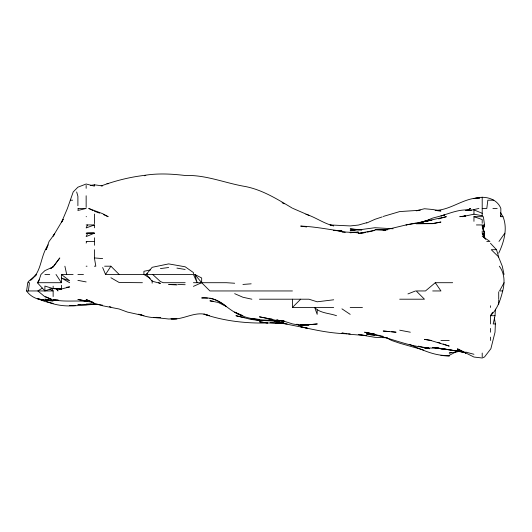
<?xml version="1.0" encoding="UTF-8"?>
<svg xmlns="http://www.w3.org/2000/svg" width="532" height="532" viewBox="0 0 532 532"><rect width="100%" height="100%" fill="white"/><g stroke="black" fill="none" stroke-linecap="round" stroke-linejoin="round"><path stroke-width="0.8" d="M498.71 253.199C503.984 242.04 507.874 228.634 502.999 216.69L500.825 216.69L500.845 208.444C496.822 197.984 483.674 195.357 473.952 198.629L479.731 198.017M484.546 238.143L484.625 233.196L482.205 226.093L484.127 232.404M494.368 317.956L495.372 323.955L495.026 332.207L490.883 348.713L484.532 356.959L482.205 358.003L473.952 357.045L457.454 348.826L465.7 353.042L457.454 349.471L465.7 352.856L457.454 350.814L465.7 352.663L442.81 348.713L449.201 349.704M483.402 231.546L483.734 224.943L483.315 227.197M495.372 323.955L493.184 323.955L495.019 315.709L495.445 309.105M28.396 290.951L29.446 282.705L28.396 282.705M44.103 300.121C37.373 299.742 30.337 296.657 26.6 290.951L27.75 282.705L28.396 281.495L36.622 274.452L34.427 276.653M490.457 323.955L490.457 315.722C497.526 309.052 500.393 300.061 502.707 290.951C504.881 282.545 504.762 273.382 499.315 266.2M78.384 208.444L77.898 210.473L86.151 208.444L77.898 208.444M483.375 228.694L484.346 224.943L483.275 228.747M483.355 228.747L484.512 224.943L483.375 216.69L473.952 216.69L473.952 221.332M38.211 282.705L40.964 274.452L44.894 270.635L53.147 266.878L59.81 257.947L53.692 266.2L50.606 268.454M86.151 243.084L86.769 241.448M87.494 224.943L86.151 227.942L94.403 224.943L94.403 227.816M47.129 247.633L46.058 249.694L49.077 241.448L54.65 233.847M63.208 219.337L61.399 222.635L67.424 208.444L73.203 191.939L77.898 187.184L86.151 184.006L94.403 186.14L94.403 184.81L102.656 185.921M504.083 282.705L499.535 290.951L502.707 290.951M63.029 219.576L53.147 236.142L54.35 234.373M48.292 244.886C40.06 255.759 42.201 271.666 30.577 280.344M492.585 312.271L490.471 315.709L495.019 315.709M51.644 288.57L44.894 290.898L37.326 282.705L39.561 279.267M292.427 290.951L209.921 290.951L201.668 282.705L201.668 277.99L194.805 274.452L197.173 282.705L193.415 274.452L105.535 274.452L110.902 266.2L119.155 274.452M498.989 241.448L504.828 233.196M158.489 282.705L160.411 283.37L152.159 281.215L146.247 274.452L152.159 267.31L168.664 263.892L185.163 266.791L193.415 272.557L193.415 273.82M292.427 299.203L292.427 307.456L300.68 299.203M146.247 274.452L147.43 273.468M452.659 282.705L435.282 282.705L425.48 290.951L416.197 290.951L424.45 299.203L399.692 299.203M50.606 268.607L53.147 266.878M42.327 288.138L37.832 290.951L44.894 296.77L51.298 299.203L45.606 296.676M456.762 351.426L449.201 355.389C435.176 356.44 422.089 349.67 409.447 344.397M292.427 208.205C276.893 198.941 261.165 188.993 242.925 186.087C223.659 182.503 205.02 174.722 185.163 175.493C171.51 173.858 157.572 173.146 143.946 175.44L143.913 175.44C129.376 177.176 114.812 180.887 101.153 185.954M366.688 223.028L374.94 219.31L382.149 216.93M193.415 286.369L201.668 282.705L194.805 274.452M407.944 293.923L415.525 290.951M383.193 216.464L399.692 211.576L420.32 210.233M424.45 221.179L428.2 220.381L416.197 223.693L432.696 223.546L440.948 222.037L432.696 223.659L416.197 223.706L429.696 219.789M429.696 219.862L422.993 222.11L432.696 218.073L444.699 214.941M366.688 222.708L358.435 225.056L350.189 225.934L330.059 224.943L333.684 225.874C323.782 223.606 315.509 217.176 305.933 214.243M438.701 218.898L446.361 216.69L424.45 221.445L428.945 220.747M144.538 175.766L145.788 175.44M44.894 290.898L44.894 286.063L53.147 288.617L61.399 289.016L69.652 286.901L66.646 287.287M367.439 232.132L374.94 230.329L358.435 233.388L365.903 232.437L361.288 233.196M451.449 352.503L449.201 353.048L457.454 351.805L457.454 350.674M384.842 230.283L383.193 230.396L407.944 224.497L428.945 220.68M444.699 215.028L440.948 215.906C450.837 212.973 460.951 208.444 471.478 210.379M473.952 209.575L478.9 208.444M407.944 224.497L405.983 224.943L416.197 223.254M150.662 269.857L143.913 271.307L143.913 274.452L150.097 278.362M482.205 215.773L473.952 214.177L462.275 216.69L465.7 215.866L459.768 216.69L465.7 216.092M90.653 185.395L94.403 184.81M430.448 220.514L431.951 220.281L430.448 220.474M160.411 268.587L168.664 267.51M333.684 299.795L317.185 301.804L308.932 299.203L259.423 299.203M417.846 210.612L416.197 210.752L424.45 208.743L432.696 209.495L440.948 210.958L437.65 210.792M75.424 305.654C65.662 306.572 55.448 305.315 46.397 301.471M393.095 228.773L374.94 227.716L358.435 229.924L350.189 230.283L355.137 230.17M350.189 232.777L353.487 232.511M356.786 232.245L358.435 232.112L350.189 232.291L358.435 232.763L341.936 231.852L345.235 232.225M242.925 284.44L251.171 283.822M479.731 197.937C463.778 197.691 450.943 210.133 435.176 210.399M87.8 304.457L94.403 304.011L86.151 304.736L77.898 304.51L80.379 304.53M91.105 304.025L86.151 304.211L98.526 304.477M428.573 347.662C407.259 346.857 387.755 336.244 366.688 333.404L374.94 335.273L366.688 334.269L374.94 335.113M58.101 300.261L53.147 300.387L44.894 299.203L49.024 299.642M301.504 325.039L308.932 324.952L300.68 325.351L292.693 323.955L284.181 321.255L279.679 320.47M176.085 284.434L168.664 284.514L176.917 284.926M440.948 349.211L445.078 349.172M383.193 229.904L385.667 230.09L374.94 229.704L387.316 229.877M171.138 318.774L176.917 318.754L168.664 319.007L153.662 317.385M106.939 183.686L108.528 183.686M70.663 200.192L72.625 200.192M493.796 200.192L487.837 200.192L486.807 208.444L482.205 208.444M492.905 208.444L497.181 208.444M86.151 216.69L86.503 216.69M86.151 224.943L94.403 224.943M476.419 224.943L481.706 224.943M86.151 241.448L94.403 241.448M486.76 241.448L489.919 241.448L482.205 236.201M498.71 257.009L496.502 249.694L491.255 249.694L498.71 257.009L498.71 257.555M86.151 266.2L87.029 266.2M94.403 266.2L95.82 266.2L94.403 257.947L94.403 249.694M104.644 266.2L110.902 266.2M44.894 274.452L49.729 274.452M37.326 282.705L61.399 282.705L61.399 274.452L73.103 274.452M77.898 274.452L83.458 274.452M142.416 282.705L119.155 282.505L110.902 277.731M185.163 282.705L163.317 282.705L160.411 281.548L152.684 274.452M193.415 282.705L226.419 282.705L234.672 283.237M26.6 290.951L53.147 290.951L53.147 296.543M432.696 290.951L440.948 290.951L435.282 282.705M75.424 305.441L69.652 305.448C80.684 306.691 91.684 303.007 102.656 305.215M292.427 307.456L333.684 307.456M350.189 307.456L362.438 307.456M440.948 340.46L449.201 340.46M61.399 288.677L53.147 288.617L53.147 286.176M83.677 300.846L87.8 301.099M267.676 320.583L259.423 320.364L275.928 321.155M207.44 298.106L201.668 297.947C210.885 297.022 219.49 300.647 226.419 306.552L218.167 302.422L209.921 300.839L213.219 301.205M283.35 322.944L267.676 322.99L259.423 321.767L267.676 322.964C246.176 323.549 224.331 321.095 203.909 314.146L209.202 315.709C196.142 309.664 184.032 320.271 171.138 318.927M337.813 230.728L341.936 230.861L333.684 230.383L341.936 231.181C328.164 229.425 314.598 226.572 300.68 226.093L306.678 226.951M177.741 284.454L185.163 284.7M346.884 333.783C331.283 333.391 315.828 330.266 300.68 326.728L307.43 328.184M348.54 333.837L350.189 333.897M468.18 210.399L465.7 210.3L473.952 209.808L473.952 214.177M156.288 317.345L160.411 317.518C152.997 318.222 145.569 316.886 138.679 314.146M358.435 229.797L361.74 229.964M361.74 229.831L350.189 228.893L355.961 229.525M53.971 288.623L61.399 289.016M387.316 337.807L374.94 337.321L358.435 334.515L359.938 334.721M58.101 299.968L53.147 299.656C66.507 302.728 80.452 299.283 93.652 302.615M269.325 318.774L259.423 316.826L269.179 318.748M435.176 347.682L438.474 347.915M45.719 300.314L53.147 300.873L44.894 300.507L39.268 299.203L44.09 300.101M94.403 257.947L102.656 258.599M287.094 323.902L270.15 322.665M283.35 320.882C266.878 319.739 249.262 321.414 234.672 312.085L242.925 315.709C230.403 312.769 222.582 300.394 209.921 298.173M388.965 331.516L383.193 331.024L396.081 332.207L391.446 331.729M346.884 333.564L341.936 333.065L350.189 334.322L366.688 335.645L361.441 334.927M50.673 299.822L53.147 300.081M281.927 320.563L283.43 320.743M57.649 288.65L61.399 289.142L60.023 288.464M272.178 319.293L267.676 318.668L275.928 320.291L284.181 321.202L281.175 320.457M431.499 340.46L424.45 339.363L430.701 340.46L449.201 346.093L443.203 344.044M399.692 330.192L410.318 332.207M270.675 318.987L272.178 319.22M281.927 320.583L283.43 320.829M449.952 349.83L454.448 350.581M455.951 350.834L457.454 351.08L432.696 347.429L440.948 348.413L424.45 347.815L418.445 346.113M307.43 328.257L285.624 323.955L275.928 320.869L284.181 323.336L275.928 321.614L271.426 319.878M176.917 268.088L185.163 269.471M280.43 320.57L284.181 321.202L280.43 320.464M366.688 332.686L374.94 334.216L364.6 332.207L383.193 336.377M242.925 317.318L244.421 317.604M77.898 280.357L86.151 281.927M254.176 319.453L259.423 320.457L251.171 319.479L235.915 315.709L242.146 317.139M109.406 306.645L110.902 306.957M39.96 299.203L44.189 300.101M251.889 299.203L242.925 297.255L234.672 293.664M53.147 303.426L44.894 301.478L37.386 298.625M37.972 298.685L39.302 299.031M465.7 352.058L473.952 354.279M336.51 315.709C329.288 313.069 320.151 313.381 314.671 307.456L317.185 314.365L317.185 309.976M423.698 350.076L399.692 343.207L391.599 340.46L385.939 337.468M140.907 314.764L143.913 315.709L127.407 312.065L119.155 309.006L102.656 305.774L94.403 303.273L86.151 299.549L92.9 302.189M437.949 342.315L440.197 343.04M272.178 319.918L274.426 320.656M473.952 216.69L482.205 219.543L482.205 223.274M94.403 211.251L99.65 213.119M296.883 324.234L300.68 325.624L296.969 324.234M292.999 208.444L308.932 215.334M473.952 209.867L482.205 213.319M103.341 214.496L108.169 216.69L102.656 213.678L88.731 208.444L92.987 210.552M282.1 202.739L284.181 203.829M49.709 289.109L53.147 290.951L52.063 288.889M69.652 282.705L61.399 278.01L69.652 280.756L61.399 274.452M341.936 308.833L350.189 314.359M490.457 243.277L496.502 249.694M56.066 288.597L58.008 290.951L56.685 288.916M56.006 274.452L61.399 282.705M500.426 212.474L502.999 216.69M485.723 239.387L482.205 233.196L483.096 235.443M102.656 267.516L105.535 274.452M498.936 257.947L502.281 266.2L504.037 274.452M500.353 215.134L500.825 216.69M76.655 191.939L77.898 196.222L77.898 205.678M484.453 237.698L483.222 233.196L483.921 237.698M484.173 232.444L482.205 224.943L483.408 230.948M64.891 266.2L66.7 274.452M483.701 231.546L483.076 224.943L483.169 228.241M483.881 233.196L484.193 237.319M498.71 291.802L498.71 299.203M498.71 300.028L498.71 304.164M490.457 305.787L490.457 307.456M490.457 328.397L490.457 332.207M490.457 337.122L490.457 340.46M482.205 197.146L482.205 215.832M482.205 230.974L482.205 232.664M482.205 353.042L482.205 356.959M152.159 280.424L152.159 283.157M94.403 214.044L94.403 223.613M94.403 237.791L94.403 245.265M86.151 185.442L86.151 188.335M86.151 195.763L86.151 207.447M61.399 285.305L61.399 288.557M87.733 233.196L86.151 236.587L94.403 233.196L86.151 233.196L94.403 233.102L87.733 233.196M470.321 208.444L467.681 210.346L470.321 208.444M317.185 323.955L308.932 324.706L300.68 324.473L308.932 324.706L317.185 323.955M449.201 355.389L440.948 355.423L449.201 356.207L449.201 355.389M284.181 323.296L275.928 323.21L284.181 323.296M259.423 319.413L251.171 318.881L259.423 319.413M278.176 320.191L276.68 319.938L278.176 320.204M86.151 300.966L77.898 299.476L86.151 300.999M429.377 348.713L424.45 347.815L429.377 348.713"/></g></svg>
